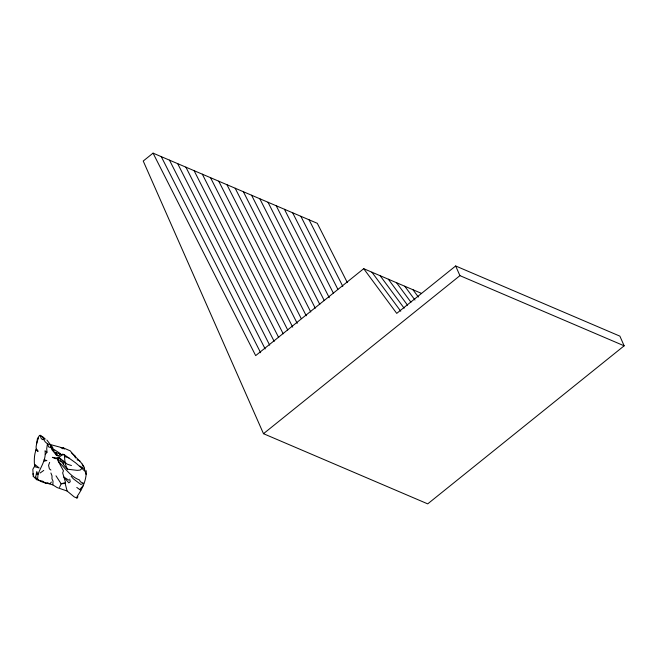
<?xml version="1.0" encoding="UTF-8"?>
<svg xmlns="http://www.w3.org/2000/svg" width="657" height="657" viewBox="0 0 657 657"><rect width="100%" height="100%" fill="white"/><g stroke="black" fill="none" stroke-linecap="round" stroke-linejoin="round"><path stroke-width="0.99" d="M77.986 496.758L76.976 498.047L74.257 496.93L67.096 491.009L57.126 487.568L52.831 484.874L53.02 481.138L51.96 478.83L52.034 475.906L50.901 472.991M52.831 484.874C46.951 482.78 39.707 482.977 35.659 477.269L36.743 471.57L38.007 474.403L37.597 479.331L36.578 479.651L33.228 476.259L33.072 473.574M76.976 498.047L77.148 496.372C82.166 489.227 86.445 480.308 86.256 471.315L85.845 470.248M44.922 438.58L40.143 435.189L39.272 435.788L37.441 438.679L36.102 446.793L36.275 450.595L36.316 449.24L37.794 450.472L37.966 451.523L36.316 449.24C34.074 454.496 34.057 460.656 34.607 466.248L32.85 469.238L33.137 474.609M59.672 454.644L59.746 453.683L56.009 452.796L56.297 454.348M40.085 435.501L41.251 438.506L42.442 439.632L43.247 438.843L45.128 439.147M59.664 454.127L59.746 453.683M62.67 454.077L64.468 454.858C64.632 459.662 64.895 464.819 67.523 469.213L77.156 470.355L80.097 470.1L82.051 468.498L85.188 471.529L86.051 474.362M36.611 473.943L38.007 474.403C40.775 466.7 46.425 459.539 45.013 450.784L46.976 452.213L45.284 454.439M36.644 443.639L38.024 438.884L37.441 438.679M49.661 462.38L48.552 465.361L49.406 468.876L50.885 470.034M59.516 487.379L61.15 483.798L65.56 482.534L62.661 472.892L63.466 470.847L58.457 461.6L57.709 458.75L58.884 457.338L62.456 454.743L64.468 454.858L75.654 462.857L82.051 468.498M67.096 491.009L65.158 483.412L65.56 482.534M37.482 439.517L38.443 437.718M35.445 464.992L34.443 466.593L39.165 467.973L35.445 464.992L34.607 466.248M50.022 483.798L51.386 482.041M83.143 485.745L80.031 489.194L80.704 490.336L76.787 487.428M153.056 153.13L143.234 161.031L263.49 433.694L427.715 503.87L624.15 345.82L619.88 336.138L455.654 265.97L396.729 313.381L363.707 268.688L255.672 355.618L153.056 153.13L317.282 223.306L347.323 282.592M263.49 433.694L459.925 275.644L624.15 345.82M40.118 473.007L43.756 470.42M43.247 438.843L45.259 441.906L47.444 443.82L50.121 444.74L51.985 449.782L56.313 455.129L58.169 455.851L60.378 454.677L62.456 454.743M56.313 455.129L57.028 454.874L58.169 455.851M34.369 477.532L35.659 477.269M43.781 461.165L46.852 460.573L44.101 459.744M33.228 476.259L33.721 476.194M65.158 483.412L61.15 483.798L55.985 475.832M61.142 447.573L63.269 447.844L70.332 450.891C74.545 456.993 80.967 460.812 84.375 467.529L84.622 470.511M50.556 444.805L46.877 440.034M50.605 444.633L60.066 447.171L63.047 448.83M71.457 465.542L67.252 464.187L58.884 457.338L56.313 457.97L52.371 457.346L55.319 458.594L57.709 458.75L58.457 461.6C65.224 468.039 70.381 476.58 79.489 479.996L80.441 481.836L83.71 483.338L80.811 484.439L73.288 478.781L71.17 476.251M64.862 456.607L69.059 457.97M36.578 479.651L42.894 481.294L45.891 483.437L47.46 482.731L49.316 483.642M77.058 459.834L79.899 460.984M363.707 268.688L421.186 293.252M68.821 480.16L63.86 477.081L68.829 482.862L70.258 481.737L69.749 479.101M61.512 461.764L58.399 460.294L58.884 457.338L64.255 465.641L67.523 469.213M84.416 468.737L79.85 466.051M54.539 451.95L56.658 453.125M54.046 449.487L60.764 453.872M41.26 436.191L43.592 437.529M71.375 452.681L75.029 456.098L75.571 457.773M63.269 447.844L64.485 449.051M53.874 450.792L51.936 448.452L50.433 444.748L52.56 447.203L53.874 450.792L51.418 447.819L48.626 446.932L47.444 443.82L46.713 448.674L46.976 452.213M412.974 289.737L418.378 297.054M404.761 286.23L414.969 300.044M396.549 282.724L410.962 302.228M388.344 279.217L407.554 305.218M380.132 275.702L404.145 308.207M371.919 272.195L400.737 311.204M309.069 219.799L342.814 286.378M300.857 216.284L337.838 289.252M292.644 212.778L333.321 293.047M284.432 209.271L329.272 297.744M276.227 205.764L324.295 300.619M268.015 202.257L319.778 304.405M259.802 198.743L315.27 308.199M251.59 195.236L310.753 311.985M243.377 191.729L306.244 315.771M235.165 188.222L301.267 318.645M226.952 184.707L297.21 323.351M218.748 181.201L292.702 327.137M210.536 177.694L287.725 330.011M202.323 174.187L283.208 333.797M194.111 170.672L278.699 337.583M185.898 167.165L274.183 341.377M177.686 163.659L269.674 345.163M169.481 160.152L265.157 348.949M161.269 156.637L260.64 352.735M56.009 452.796L57.028 454.874M82.215 464.146L83.258 466.478M455.654 265.97L459.925 275.644M74.537 455.408L75.481 457.839M62.637 460.541L63.926 463.875"/></g></svg>
